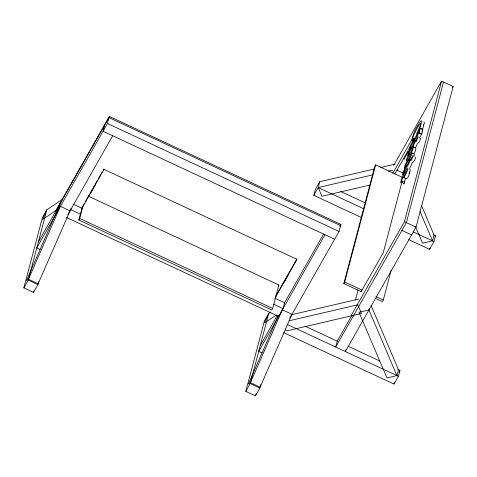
<?xml version="1.0" encoding="UTF-8"?>
<svg xmlns="http://www.w3.org/2000/svg" width="477" height="477" viewBox="0 0 477 477"><rect width="100%" height="100%" fill="white"/><g stroke="black" fill="none" stroke-linecap="round" stroke-linejoin="round"><path stroke-width="0.72" d="M409.85 169.705L410.28 169.89C409.415 172.787 408.509 181.558 403.918 177.73L406.875 170.683L404.252 174.54L401.61 180.234L401.467 181.343L402.075 180.974L404.729 182.208L403.631 184.039L403.262 183.472M406.571 178.964L406.666 178.392M418.198 142.838C418.538 144.06 420.809 139.141 420.571 138.008M409.516 172.447L409.528 171.923M423.403 125.582L423.546 124.807M420.213 128.45L418.591 132.04L411.019 144.31L409.642 147.852L409.469 149.587L411.061 145.706L419.039 133.023L420.213 128.45L422.866 129.69L421.823 133.983L419.337 137.996M23.85 287.887L42.417 217.595L46.835 209.82L62.177 199.565L57.961 209.206L42.614 219.462L46.835 209.82L28.268 280.112L23.85 287.887L33.497 292.389L37.916 284.608L38.673 281.74M33.497 292.389L33.879 290.952M55.994 210.929L56.304 209.761L109.311 116.448L340.906 224.423L339.046 231.452L289.718 318.284M71.097 208.336L70.757 209.642L80.863 214.352M88.591 196.28L278.884 284.996L272.695 308.428L271.812 309.984L78.818 220.004L82.229 207.096M78.818 220.004L79.701 218.448L83.076 205.67M104.588 125.391L103.038 131.253L334.627 239.227M39.99 249.393L36.777 247.897L107.456 123.477L109.311 116.448M260.806 384.504L259.858 388.087L255.439 395.862L245.792 391.367L264.359 321.069L268.772 313.294L270.614 312.065M245.792 391.367L250.21 383.586L268.772 313.294L264.556 322.935L276.219 315.142M255.439 395.862L256.012 393.71M278.973 315.094L278.628 316.394L66.339 217.417M361.584 217.631L313.783 195.343L315.333 189.488L319.745 181.713L373.98 169.079M313.783 195.343L318.201 187.568L319.745 181.713M361.125 291.644L343.822 283.577L374.761 166.419L375.649 164.869L402.266 177.277M343.822 283.577L344.704 282.02L375.649 164.869M355.407 299.973L358.06 289.933M345.855 349.587L345.342 351.537L416.022 227.124L453.15 86.534L441.571 81.138L393.716 165.376M361.53 290.219L361.149 291.656L383.24 252.774L401.652 183.061M407.644 161.423L406.315 160.809C406.851 155.776 411.86 152.592 412.706 147.709L413.249 146.856L415.902 148.097L415.437 150.774L413.988 154.065L414.424 154.733L413.917 156.629M412.474 142.092L412.849 140.649M368.954 309.972L359.008 312.286L386.978 377.909L396.924 375.59L368.954 309.972L369.299 308.667M422.425 129.994L422.628 129.237L419.784 127.979L421.65 121.891L421.692 121.009L421.06 120.764C416.695 126.417 412.784 133.375 411.955 140.5L413.154 139.666L413.672 138.396L414.996 139.016M375.101 298.161L382.417 301.571L383.305 300.015L391.086 270.548M353.362 315.935L351.43 315.035L404.442 221.722L441.571 81.138M443.503 82.038L406.368 222.622L335.689 347.041L337.239 341.186L351.96 315.261M283.588 332.582L393.996 384.063L394.509 382.107M408.711 239.603L429.58 249.334L429.92 248.028M396.924 375.59L398.474 369.735L371.082 305.483M415.568 226.772L422.562 243.181L432.508 240.861L434.052 235.006L421.525 205.611M393.996 384.063L398.414 376.281L399.959 370.426L397.943 369.484M429.58 249.334L433.998 241.559L435.543 235.698L433.521 234.756M417.524 143.166L415.592 147.721M412.551 162.007L411.204 165.453L408.956 169.234M421.954 131.807L422.199 131.121M415.026 140.28C414.948 146.034 409.403 149.754 408.318 155.132L407.775 155.985C407.841 150.231 413.374 146.499 414.483 141.132L415.026 140.28L416.349 140.9M413.249 146.856L412.784 149.534L411.335 152.825L411.776 152.986C411.418 158.525 406.183 162.156 405.116 167.391L404.574 168.244C404.263 162.872 410.769 158.34 410.679 153.892L406.315 160.809M408.986 173.884L409.242 173.252M403.918 177.73L406.875 172L407.585 169.335L407.626 168.649L407.197 168.464C404.031 172.591 401.372 177.599 400.668 182.774L401.509 182.303L402.075 180.974M416.32 136.344L417.256 134.246M28.507 279.206L60.388 206.326L70.041 210.822L38.154 283.708L28.507 279.206L26.473 280.565L58.361 207.68L60.388 206.326M278.514 315.243L248.416 384.039L250.449 382.685L282.33 309.8L291.984 314.301L260.096 387.181L250.449 382.685M405.694 178.034L404.12 182.578M38.321 242.036L109 117.616L340.596 225.591L339.857 226.891M67.812 214.823L112.691 135.748M83.702 204.502L84.435 203.208M85.174 201.908L89.223 194.783M89.956 193.483L92.538 188.952M93.271 187.652L94.011 186.358M95.114 184.414L97.32 180.527M98.059 179.227L100.635 174.695M101.368 173.395L102.108 172.102M103.211 170.158L103.95 168.858M81.919 208.264L104.004 169.383L296.998 259.363L274.913 298.244M91.083 192.32L95.501 184.545M278.294 286.033L278.884 284.996M275.956 295.776L296.938 258.838M284.077 282.301L288.496 274.525M260.263 345.515L277.197 315.702M284.191 303.39L323.585 234.052M324.98 234.726L258.719 351.37L261.933 352.873M340.167 225.716L340.906 224.423M392.827 173.205L412.337 138.861M394.759 174.105L410.59 146.242M403.864 159.378L408.282 151.603M452.417 87.834L453.15 86.534M434.809 236.997L435.543 235.698M398.855 372.37L399.959 370.426M422.425 130.388L422.866 129.69M415.306 157.154C416.26 157.064 414.149 161.655 413.136 162.18M413.672 138.396L412.694 139.022L413.297 136.04L416.373 129.643A22.848 2.749 -65 0 1 419.08 125.212L420.786 123.275L420.219 125.94L416.624 133.781L419.772 128.754L419.784 127.979M404.329 182.56L404.729 182.208M290.97 314.981L291.984 314.301M423.713 122.005L424.345 122.243L424.303 123.132L422.628 129.237M380.485 167.558L394.944 164.189M369.621 185.13L321.897 196.25L318.201 187.568L372.43 174.934M388.338 171.231L392.678 170.217M291.393 314.754L358.638 299.091M289.128 320.782L357.816 304.779L361.518 313.455L286.319 330.978L285.461 328.975M419.17 132.743L421.823 133.983M419.039 133.023L421.692 134.264M410.47 146.868L411.8 147.488M413.338 153.689L411.347 152.765L413.32 153.755M408.753 153.373L410.083 153.988M405.551 165.632L406.875 166.252M396.864 170.122L403.298 173.121M401.509 182.303L404.162 183.544M340.62 191.444L365.525 203.053M404.442 221.722L416.022 227.124M318.201 187.568L363.981 208.914M413.124 231.828L433.998 241.559M401.95 230.397L411.603 234.899M107.456 123.477L339.046 231.452M344.704 282.02L362.007 290.088M375.983 296.605L383.305 300.015M72.975 204.096L82.414 208.497M275.157 298.358L284.596 302.758L283.046 308.619L273.613 304.219M79.701 218.448L272.695 308.428M305.036 326.167L337.352 341.234M348.121 346.26L379.764 361.011M287.333 324.491L398.414 376.281M28.268 280.112L37.916 284.608M250.21 383.586L259.858 388.087M419.981 211.472L432.508 240.861M403.345 173.711L402.803 174.826C402.868 169.073 408.401 165.34 409.51 159.974L410.047 159.121C409.916 164.774 404.717 168.5 403.345 173.711M413.064 155.699C410.494 164.118 408.962 160.898 413.064 155.699M418.037 136.857C415.467 145.276 413.935 142.057 418.037 136.857"/></g></svg>
